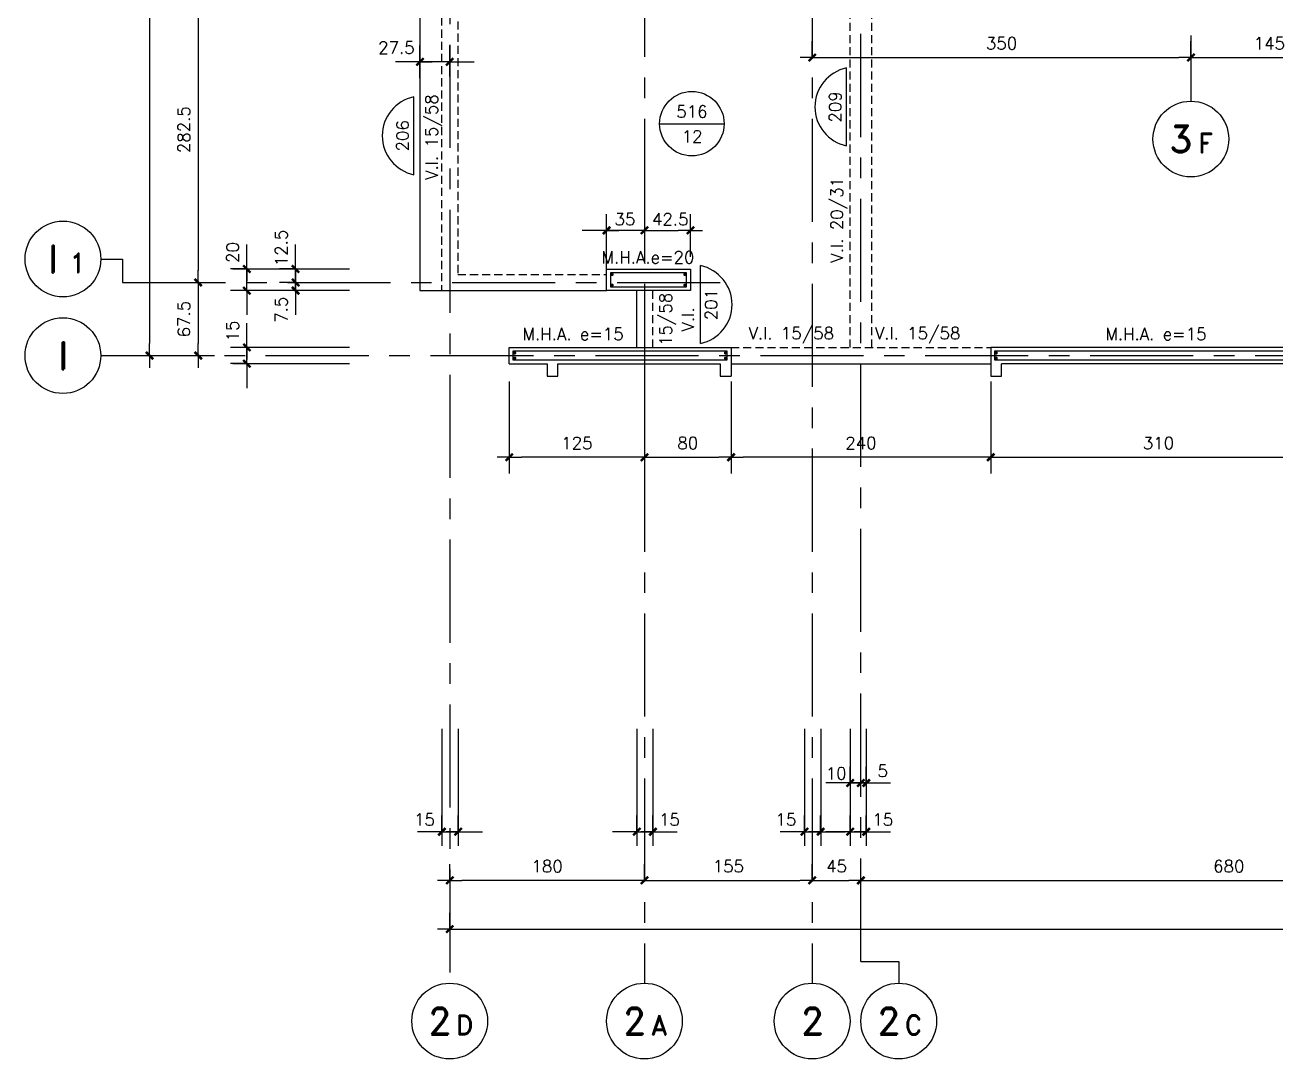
# Model space of a CAD drawing. Header units: millimetres. Extents: x -656330 to -652130, y 68248 to 71298.
# Drawn here: x -656330 to -655173, y 68378 to 69334 of the extents above; entities that cross this region are included whole.
import ezdxf
from ezdxf.enums import TextEntityAlignment as Align

# ---------------------------------------------------------------- set-up
doc = ezdxf.new("R2010")
doc.units = ezdxf.units.MM
doc.header["$LTSCALE"] = 30
doc.linetypes.add('CENTER', pattern=[50.8, 31.75, -6.35, 6.35, -6.35])
doc.linetypes.add('DASHED', pattern=[0.75, 0.5, -0.25])
for name, color, linetype in [('A-LINEA 015', 6, 'Continuous'), ('COTAS', 5, 'Continuous'), ('Cotas2', 1, 'Continuous'), ('EJES', 1, 'CENTER'), ('MALLA', 1, 'Continuous'), ('MUROS', 5, 'Continuous'), ('SEGMENTOS1', 2, 'DASHED'), ('TEXTOS1', 9, 'Continuous'), ('VIGAS', 3, 'Continuous')]:
    doc.layers.add(name, color=color, linetype=linetype)
doc.styles.add('ROMAND', font='romand')
doc.styles.add('ROMANS', font='romans')
doc.dimstyles.new('ING-50', dxfattribs={"dimscale": 5, "dimtxt": 2.25, "dimasz": 2.25, "dimexe": 3, "dimexo": 0, "dimgap": 1.5, "dimtad": 1, "dimdec": 1, "dimzin": 12, "dimdsep": 46, "dimtxsty": 'ROMANS', "dimblk1": 'TICK1', "dimblk2": 'TICK1', "dimsah": 1, "dimcen": 0.09, "dimclrd": 2, "dimclre": 1, "dimclrt": 3, "dimadec": 1, "dimazin": 3, "dimtfac": 1, "dimtdec": 1, "dimtix": 1, "dimtmove": 2, "dimatfit": 3, "dimfxl": 3, "dimtolj": 1, "dimtzin": 12, "dimarcsym": 0})

# ---------------------------------------------------------------- blocks, each defined once
blk = doc.blocks.new('losa-ne')
at = {"color": 5, "linetype": 'Continuous'}
blk.add_line((-29.8, 0), (29.7, 0), dxfattribs=at)
at = {"color": 3, "linetype": 'Continuous'}
blk.add_circle((0, 0), 29.8, dxfattribs=at)
at = {"color": 3, "linetype": 'Continuous', "style": 'ROMANS'}
for tag, p in [('N%%DL', (0, 5.6)), ('ESP', (0.2, -17.4))]:
    blk.add_attdef(tag, text='', height=11.2, dxfattribs=at).set_placement(p, align=Align.CENTER)
blk = doc.blocks.new('EJE-1')
at = {"color": 3, "linetype": 'Continuous'}
blk.add_circle((0, 0), 35, dxfattribs=at)
at = {"color": 5, "linetype": 'Continuous', "style": 'ROMAND'}
blk.add_attdef('0', text='', height=25, dxfattribs=at).set_placement((0.2, 0), align=Align.MIDDLE)
blk = doc.blocks.new('eje-3')
at = {"color": 3, "linetype": 'Continuous'}
blk.add_circle((0, 0), 35, dxfattribs=at)
at = {"color": 5, "linetype": 'Continuous', "style": 'ROMAND'}
for height, p in [(25, (-9.2, 0)), (18, (13.7, -3.6))]:
    blk.add_attdef('0', text='', height=height, dxfattribs=at).set_placement(p, align=Align.MIDDLE)
blk = doc.blocks.new('TICK1')
at = {"color": 2}
for points in [[(0, 0), (-1, 0)], [(0, 0), (1, 0)]]:
    blk.add_lwpolyline(points, dxfattribs=at)
at = {"color": 2, "const_width": 0.2}
blk.add_lwpolyline([(-0.3, -0.3), (0.3, 0.3)], dxfattribs=at)
blk = doc.blocks.new('*D34')
at = {"layer": 'COTAS', "color": 1, "lineweight": -2}
for p, q in [((-655602.1, 68543.3), (-655602.1, 68558.3)), ((-655557.1, 68543.3), (-655557.1, 68558.3))]:
    blk.add_line(p, q, dxfattribs=at)
at = {"layer": 'COTAS', "color": 2, "lineweight": -2}
blk.add_line((-655590.9, 68543.3), (-655568.4, 68543.3), dxfattribs=at)
at = {"layer": 'Defpoints', "color": 0}
for p in [(-655602.1, 68543.3), (-655557.1, 68543.3), (-655557.1, 68543.3)]:
    blk.add_point(p, dxfattribs=at)
at = {"layer": 'COTAS', "color": 2, "lineweight": -2, "xscale": 11.25, "yscale": 11.25, "zscale": 11.25, "rotation": 180}
blk.add_blockref('TICK1', (-655602.1, 68543.3), dxfattribs=at)
at = {"layer": 'COTAS', "color": 2, "lineweight": -2, "xscale": 11.25, "yscale": 11.25, "zscale": 11.25}
blk.add_blockref('TICK1', (-655557.1, 68543.3), dxfattribs=at)
at = {"layer": 'COTAS', "color": 3, "insert": (-655579.6, 68556.4), "char_height": 11.25, "attachment_point": 5, "style": 'ROMANS'}
blk.add_mtext('\\A1;45', dxfattribs=at)
blk = doc.blocks.new('*D37')
at = {"layer": 'COTAS', "color": 1, "lineweight": -2}
for p, q in [((-655937.1, 68498.3), (-655937.1, 68513.3)), ((-653424.6, 68498.3), (-653424.6, 68513.3))]:
    blk.add_line(p, q, dxfattribs=at)
at = {"layer": 'COTAS', "color": 2, "lineweight": -2}
blk.add_line((-655925.9, 68498.3), (-653435.9, 68498.3), dxfattribs=at)
at = {"layer": 'Defpoints', "color": 0}
for p in [(-655937.1, 68498.3), (-653424.6, 68498.3), (-653424.6, 68498.3)]:
    blk.add_point(p, dxfattribs=at)
at = {"layer": 'COTAS', "color": 2, "lineweight": -2, "xscale": 11.25, "yscale": 11.25, "zscale": 11.25, "rotation": 180}
blk.add_blockref('TICK1', (-655937.1, 68498.3), dxfattribs=at)
at = {"layer": 'COTAS', "color": 2, "lineweight": -2, "xscale": 11.25, "yscale": 11.25, "zscale": 11.25}
blk.add_blockref('TICK1', (-653424.6, 68498.3), dxfattribs=at)
at = {"layer": 'COTAS', "color": 3, "insert": (-654680.9, 68511.4), "char_height": 11.25, "attachment_point": 5, "style": 'ROMANS'}
blk.add_mtext('\\A1;2512.5', dxfattribs=at)
blk = doc.blocks.new('*D47')
at = {"layer": 'COTAS', "color": 2, "lineweight": -2}
for p, q in [((-656124.6, 69047), (-656124.6, 69058.3)), ((-656124.6, 69020.8), (-656124.6, 69035.8)), ((-656124.6, 69009.5), (-656124.6, 68998.3))]:
    blk.add_line(p, q, dxfattribs=at)
at = {"layer": 'COTAS', "color": 1, "lineweight": -2}
for p, q in [((-656124.6, 69035.8), (-656139.6, 69035.8)), ((-656124.6, 69020.8), (-656139.6, 69020.8))]:
    blk.add_line(p, q, dxfattribs=at)
at = {"layer": 'Defpoints', "color": 0}
for p in [(-656124.6, 69035.8), (-656124.6, 69035.8), (-656124.6, 69020.8)]:
    blk.add_point(p, dxfattribs=at)
at = {"layer": 'COTAS', "color": 2, "lineweight": -2, "xscale": 11.25, "yscale": 11.25, "zscale": 11.25}
for p, rotation in [((-656124.6, 69035.8), 270), ((-656124.6, 69020.8), 90)]:
    blk.add_blockref('TICK1', p, dxfattribs=dict(at, rotation=rotation))
at = {"layer": 'COTAS', "color": 3, "insert": (-656137.8, 69051), "char_height": 11.25, "attachment_point": 5, "rotation": 90, "style": 'ROMANS'}
blk.add_mtext('\\A1;15', dxfattribs=at)
blk = doc.blocks.new('*D48')
at = {"layer": 'COTAS', "color": 1, "lineweight": -2}
for p, q in [((-656184.3, 69095.8), (-656154.6, 69095.8)), ((-656185.4, 69028.3), (-656154.6, 69028.3))]:
    blk.add_line(p, q, dxfattribs=at)
at = {"layer": 'COTAS', "color": 2, "lineweight": -2}
blk.add_line((-656169.6, 69084.5), (-656169.6, 69039.5), dxfattribs=at)
at = {"layer": 'Defpoints', "color": 0}
for p in [(-656184.3, 69095.8), (-656185.4, 69028.3), (-656169.6, 69028.3)]:
    blk.add_point(p, dxfattribs=at)
at = {"layer": 'COTAS', "color": 2, "lineweight": -2, "xscale": 11.25, "yscale": 11.25, "zscale": 11.25}
for p, rotation in [((-656169.6, 69095.8), 90), ((-656169.6, 69028.3), 270)]:
    blk.add_blockref('TICK1', p, dxfattribs=dict(at, rotation=rotation))
at = {"layer": 'COTAS', "color": 3, "insert": (-656182.8, 69062), "char_height": 11.25, "attachment_point": 5, "rotation": 90, "style": 'ROMANS'}
blk.add_mtext('\\A1;67.5', dxfattribs=at)
blk = doc.blocks.new('*D49')
at = {"layer": 'COTAS', "color": 1, "lineweight": -2}
for p, q in [((-656215.6, 70860.8), (-656199.6, 70860.8)), ((-656223.3, 69028.3), (-656199.6, 69028.3))]:
    blk.add_line(p, q, dxfattribs=at)
at = {"layer": 'COTAS', "color": 2, "lineweight": -2}
blk.add_line((-656214.6, 70849.5), (-656214.6, 69039.5), dxfattribs=at)
at = {"layer": 'Defpoints', "color": 0}
for p in [(-656215.6, 70860.8), (-656223.3, 69028.3), (-656214.6, 69028.3)]:
    blk.add_point(p, dxfattribs=at)
at = {"layer": 'COTAS', "color": 2, "lineweight": -2, "xscale": 11.25, "yscale": 11.25, "zscale": 11.25}
for p, rotation in [((-656214.6, 70860.8), 90), ((-656214.6, 69028.3), 270)]:
    blk.add_blockref('TICK1', p, dxfattribs=dict(at, rotation=rotation))
at = {"layer": 'COTAS', "color": 3, "insert": (-656227.8, 69944.5), "char_height": 11.25, "attachment_point": 5, "rotation": 90, "style": 'ROMANS'}
blk.add_mtext('\\A1;1832.5', dxfattribs=at)
blk = doc.blocks.new('*D59')
at = {"layer": 'COTAS', "color": 1, "lineweight": -2}
for p, q in [((-655757.1, 68543.3), (-655757.1, 68558.3)), ((-655602.1, 68543.3), (-655602.1, 68558.3))]:
    blk.add_line(p, q, dxfattribs=at)
at = {"layer": 'COTAS', "color": 2, "lineweight": -2}
blk.add_line((-655745.9, 68543.3), (-655613.4, 68543.3), dxfattribs=at)
at = {"layer": 'Defpoints', "color": 0}
for p in [(-655757.1, 68543.3), (-655602.1, 68543.3), (-655602.1, 68543.3)]:
    blk.add_point(p, dxfattribs=at)
at = {"layer": 'COTAS', "color": 2, "lineweight": -2, "xscale": 11.25, "yscale": 11.25, "zscale": 11.25, "rotation": 180}
blk.add_blockref('TICK1', (-655757.1, 68543.3), dxfattribs=at)
at = {"layer": 'COTAS', "color": 2, "lineweight": -2, "xscale": 11.25, "yscale": 11.25, "zscale": 11.25}
blk.add_blockref('TICK1', (-655602.1, 68543.3), dxfattribs=at)
at = {"layer": 'COTAS', "color": 3, "insert": (-655679.6, 68556.4), "char_height": 11.25, "attachment_point": 5, "style": 'ROMANS'}
blk.add_mtext('\\A1;155', dxfattribs=at)
blk = doc.blocks.new('*D98')
at = {"layer": 'COTAS', "color": 1, "lineweight": -2, "ltscale": 0.5}
for p, q in [((-655437.1, 69004.2), (-655437.1, 68919.3)), ((-655127.1, 69004.2), (-655127.1, 68919.3))]:
    blk.add_line(p, q, dxfattribs=at)
at = {"layer": 'COTAS', "color": 2, "lineweight": -2, "ltscale": 0.5}
blk.add_line((-655425.9, 68934.3), (-655138.4, 68934.3), dxfattribs=at)
at = {"layer": 'Defpoints', "color": 0, "ltscale": 0.5}
for p in [(-655437.1, 69004.2), (-655127.1, 69004.2), (-655127.1, 68934.3)]:
    blk.add_point(p, dxfattribs=at)
at = {"layer": 'COTAS', "color": 2, "lineweight": -2, "ltscale": 0.5, "xscale": 11.25, "yscale": 11.25, "zscale": 11.25, "rotation": 180}
blk.add_blockref('TICK1', (-655437.1, 68934.3), dxfattribs=at)
at = {"layer": 'COTAS', "color": 2, "lineweight": -2, "ltscale": 0.5, "xscale": 11.25, "yscale": 11.25, "zscale": 11.25}
blk.add_blockref('TICK1', (-655127.1, 68934.3), dxfattribs=at)
at = {"layer": 'COTAS', "color": 3, "ltscale": 0.5, "insert": (-655282.1, 68947.4), "char_height": 11.25, "attachment_point": 5, "style": 'ROMANS'}
blk.add_mtext('\\A1;310', dxfattribs=at)
blk = doc.blocks.new('*D103')
at = {"layer": 'COTAS', "color": 1, "lineweight": -2, "ltscale": 0.5}
for p, q in [((-655677.1, 69004.2), (-655677.1, 68919.3)), ((-655437.1, 69004.2), (-655437.1, 68919.3))]:
    blk.add_line(p, q, dxfattribs=at)
at = {"layer": 'COTAS', "color": 2, "lineweight": -2, "ltscale": 0.5}
blk.add_line((-655448.4, 68934.3), (-655665.9, 68934.3), dxfattribs=at)
at = {"layer": 'Defpoints', "color": 0, "ltscale": 0.5}
for p in [(-655677.1, 69004.2), (-655437.1, 69004.2), (-655677.1, 68934.3)]:
    blk.add_point(p, dxfattribs=at)
at = {"layer": 'COTAS', "color": 2, "lineweight": -2, "ltscale": 0.5, "xscale": 11.25, "yscale": 11.25, "zscale": 11.25, "rotation": 180}
blk.add_blockref('TICK1', (-655677.1, 68934.3), dxfattribs=at)
at = {"layer": 'COTAS', "color": 2, "lineweight": -2, "ltscale": 0.5, "xscale": 11.25, "yscale": 11.25, "zscale": 11.25}
blk.add_blockref('TICK1', (-655437.1, 68934.3), dxfattribs=at)
at = {"layer": 'COTAS', "color": 3, "ltscale": 0.5, "insert": (-655557.1, 68947.4), "char_height": 11.25, "attachment_point": 5, "style": 'ROMANS'}
blk.add_mtext('\\A1;240', dxfattribs=at)
blk = doc.blocks.new('*D104')
at = {"layer": 'COTAS', "color": 1, "lineweight": -2, "ltscale": 0.5}
for p, q in [((-655757.1, 69004.2), (-655757.1, 68919.3)), ((-655677.1, 69004.2), (-655677.1, 68919.3))]:
    blk.add_line(p, q, dxfattribs=at)
at = {"layer": 'COTAS', "color": 2, "lineweight": -2, "ltscale": 0.5}
blk.add_line((-655745.9, 68934.3), (-655688.4, 68934.3), dxfattribs=at)
at = {"layer": 'Defpoints', "color": 0, "ltscale": 0.5}
for p in [(-655757.1, 69004.2), (-655677.1, 69004.2), (-655677.1, 68934.3)]:
    blk.add_point(p, dxfattribs=at)
at = {"layer": 'COTAS', "color": 2, "lineweight": -2, "ltscale": 0.5, "xscale": 11.25, "yscale": 11.25, "zscale": 11.25, "rotation": 180}
blk.add_blockref('TICK1', (-655757.1, 68934.3), dxfattribs=at)
at = {"layer": 'COTAS', "color": 2, "lineweight": -2, "ltscale": 0.5, "xscale": 11.25, "yscale": 11.25, "zscale": 11.25}
blk.add_blockref('TICK1', (-655677.1, 68934.3), dxfattribs=at)
at = {"layer": 'COTAS', "color": 3, "ltscale": 0.5, "insert": (-655717.1, 68947.4), "char_height": 11.25, "attachment_point": 5, "style": 'ROMANS'}
blk.add_mtext('\\A1;80', dxfattribs=at)
blk = doc.blocks.new('*D105')
at = {"layer": 'COTAS', "color": 1, "lineweight": -2, "ltscale": 0.5}
for p, q in [((-655882.1, 69004.2), (-655882.1, 68919.3)), ((-655757.1, 69004.2), (-655757.1, 68919.3))]:
    blk.add_line(p, q, dxfattribs=at)
at = {"layer": 'COTAS', "color": 2, "lineweight": -2, "ltscale": 0.5}
blk.add_line((-655768.4, 68934.3), (-655870.9, 68934.3), dxfattribs=at)
at = {"layer": 'Defpoints', "color": 0, "ltscale": 0.5}
for p in [(-655882.1, 69004.2), (-655757.1, 69004.2), (-655882.1, 68934.3)]:
    blk.add_point(p, dxfattribs=at)
at = {"layer": 'COTAS', "color": 2, "lineweight": -2, "ltscale": 0.5, "xscale": 11.25, "yscale": 11.25, "zscale": 11.25, "rotation": 180}
blk.add_blockref('TICK1', (-655882.1, 68934.3), dxfattribs=at)
at = {"layer": 'COTAS', "color": 2, "lineweight": -2, "ltscale": 0.5, "xscale": 11.25, "yscale": 11.25, "zscale": 11.25}
blk.add_blockref('TICK1', (-655757.1, 68934.3), dxfattribs=at)
at = {"layer": 'COTAS', "color": 3, "ltscale": 0.5, "insert": (-655819.6, 68947.4), "char_height": 11.25, "attachment_point": 5, "style": 'ROMANS'}
blk.add_mtext('\\A1;125', dxfattribs=at)
blk = doc.blocks.new('*D116')
at = {"layer": 'COTAS', "color": 1, "lineweight": -2}
for p, q in [((-655609.3, 68588.3), (-655609.3, 68603.3)), ((-655594.3, 68588.3), (-655594.3, 68603.3))]:
    blk.add_line(p, q, dxfattribs=at)
at = {"layer": 'COTAS', "color": 2, "lineweight": -2}
for p, q in [((-655620.5, 68588.3), (-655631.8, 68588.3)), ((-655609.3, 68588.3), (-655594.3, 68588.3)), ((-655583, 68588.3), (-655571.8, 68588.3))]:
    blk.add_line(p, q, dxfattribs=at)
at = {"layer": 'Defpoints', "color": 0}
for p in [(-655609.3, 68588.3), (-655594.3, 68588.3), (-655594.3, 68588.3)]:
    blk.add_point(p, dxfattribs=at)
at = {"layer": 'COTAS', "color": 2, "lineweight": -2, "xscale": 11.25, "yscale": 11.25, "zscale": 11.25}
blk.add_blockref('TICK1', (-655609.3, 68588.3), dxfattribs=at)
at = {"layer": 'COTAS', "color": 2, "lineweight": -2, "xscale": 11.25, "yscale": 11.25, "zscale": 11.25, "rotation": 180}
blk.add_blockref('TICK1', (-655594.3, 68588.3), dxfattribs=at)
at = {"layer": 'COTAS', "color": 3, "insert": (-655626.4, 68599.5), "char_height": 11.25, "attachment_point": 5, "style": 'ROMANS'}
blk.add_mtext('\\A1;15', dxfattribs=at)
blk = doc.blocks.new('*D126')
at = {"layer": 'COTAS', "color": 1, "lineweight": -2}
for p, q in [((-655764.3, 68588.3), (-655764.3, 68603.3)), ((-655749.3, 68588.3), (-655749.3, 68603.3))]:
    blk.add_line(p, q, dxfattribs=at)
at = {"layer": 'COTAS', "color": 2, "lineweight": -2}
for p, q in [((-655775.5, 68588.3), (-655786.8, 68588.3)), ((-655764.3, 68588.3), (-655749.3, 68588.3)), ((-655738, 68588.3), (-655726.8, 68588.3))]:
    blk.add_line(p, q, dxfattribs=at)
at = {"layer": 'Defpoints', "color": 0}
for p in [(-655764.3, 68588.3), (-655749.3, 68588.3), (-655749.3, 68588.3)]:
    blk.add_point(p, dxfattribs=at)
at = {"layer": 'COTAS', "color": 2, "lineweight": -2, "xscale": 11.25, "yscale": 11.25, "zscale": 11.25}
blk.add_blockref('TICK1', (-655764.3, 68588.3), dxfattribs=at)
at = {"layer": 'COTAS', "color": 2, "lineweight": -2, "xscale": 11.25, "yscale": 11.25, "zscale": 11.25, "rotation": 180}
blk.add_blockref('TICK1', (-655749.3, 68588.3), dxfattribs=at)
at = {"layer": 'COTAS', "color": 3, "insert": (-655734.1, 68599.5), "char_height": 11.25, "attachment_point": 5, "style": 'ROMANS'}
blk.add_mtext('\\A1;15', dxfattribs=at)
blk = doc.blocks.new('*D147')
at = {"layer": 'COTAS', "color": 1, "lineweight": -2, "ltscale": 0.5}
for p, q in [((-655964.6, 69284.7), (-655964.6, 69314.7)), ((-655937.1, 69286.3), (-655937.1, 69314.7))]:
    blk.add_line(p, q, dxfattribs=at)
at = {"layer": 'COTAS', "color": 2, "lineweight": -2, "ltscale": 0.5}
for p, q in [((-655975.9, 69299.7), (-655987.1, 69299.7)), ((-655937.1, 69299.7), (-655964.6, 69299.7)), ((-655925.9, 69299.7), (-655914.6, 69299.7))]:
    blk.add_line(p, q, dxfattribs=at)
at = {"layer": 'Defpoints', "color": 0, "ltscale": 0.5}
for p in [(-655964.6, 69299.7), (-655964.6, 69284.7), (-655937.1, 69286.3)]:
    blk.add_point(p, dxfattribs=at)
at = {"layer": 'COTAS', "color": 2, "lineweight": -2, "ltscale": 0.5, "xscale": 11.25, "yscale": 11.25, "zscale": 11.25}
blk.add_blockref('TICK1', (-655964.6, 69299.7), dxfattribs=at)
at = {"layer": 'COTAS', "color": 2, "lineweight": -2, "ltscale": 0.5, "xscale": 11.25, "yscale": 11.25, "zscale": 11.25, "rotation": 180}
blk.add_blockref('TICK1', (-655937.1, 69299.7), dxfattribs=at)
at = {"layer": 'COTAS', "color": 3, "ltscale": 0.5, "insert": (-655986.4, 69312.8), "char_height": 11.25, "attachment_point": 5, "style": 'ROMANS'}
blk.add_mtext('\\A1;27.5', dxfattribs=at)
blk = doc.blocks.new('*D165')
at = {"layer": 'COTAS', "color": 1, "lineweight": -2}
for p, q in [((-655937.1, 68543.3), (-655937.1, 68558.3)), ((-655757.1, 68543.3), (-655757.1, 68558.3))]:
    blk.add_line(p, q, dxfattribs=at)
at = {"layer": 'COTAS', "color": 2, "lineweight": -2}
blk.add_line((-655768.4, 68543.3), (-655925.9, 68543.3), dxfattribs=at)
at = {"layer": 'Defpoints', "color": 0}
for p in [(-655937.1, 68543.3), (-655937.1, 68543.3), (-655757.1, 68543.3)]:
    blk.add_point(p, dxfattribs=at)
at = {"layer": 'COTAS', "color": 2, "lineweight": -2, "xscale": 11.25, "yscale": 11.25, "zscale": 11.25, "rotation": 180}
blk.add_blockref('TICK1', (-655937.1, 68543.3), dxfattribs=at)
at = {"layer": 'COTAS', "color": 2, "lineweight": -2, "xscale": 11.25, "yscale": 11.25, "zscale": 11.25}
blk.add_blockref('TICK1', (-655757.1, 68543.3), dxfattribs=at)
at = {"layer": 'COTAS', "color": 3, "insert": (-655847.1, 68556.4), "char_height": 11.25, "attachment_point": 5, "style": 'ROMANS'}
blk.add_mtext('\\A1;180', dxfattribs=at)
blk = doc.blocks.new('*D166')
at = {"layer": 'COTAS', "color": 1, "lineweight": -2}
for p, q in [((-655944.3, 68588.3), (-655944.3, 68603.3)), ((-655929.3, 68588.3), (-655929.3, 68603.3))]:
    blk.add_line(p, q, dxfattribs=at)
at = {"layer": 'COTAS', "color": 2, "lineweight": -2}
for p, q in [((-655955.5, 68588.3), (-655966.8, 68588.3)), ((-655944.3, 68588.3), (-655929.3, 68588.3)), ((-655918, 68588.3), (-655906.8, 68588.3))]:
    blk.add_line(p, q, dxfattribs=at)
at = {"layer": 'Defpoints', "color": 0}
for p in [(-655944.3, 68588.3), (-655929.3, 68588.3), (-655929.3, 68588.3)]:
    blk.add_point(p, dxfattribs=at)
at = {"layer": 'COTAS', "color": 2, "lineweight": -2, "xscale": 11.25, "yscale": 11.25, "zscale": 11.25}
blk.add_blockref('TICK1', (-655944.3, 68588.3), dxfattribs=at)
at = {"layer": 'COTAS', "color": 2, "lineweight": -2, "xscale": 11.25, "yscale": 11.25, "zscale": 11.25, "rotation": 180}
blk.add_blockref('TICK1', (-655929.3, 68588.3), dxfattribs=at)
at = {"layer": 'COTAS', "color": 3, "insert": (-655960.5, 68599.5), "char_height": 11.25, "attachment_point": 5, "style": 'ROMANS'}
blk.add_mtext('\\A1;15', dxfattribs=at)
blk = doc.blocks.new('*D169')
at = {"layer": 'COTAS', "color": 1, "lineweight": -2}
for p, q in [((-656182.6, 69378.3), (-656154.6, 69378.3)), ((-656186.9, 69095.8), (-656154.6, 69095.8))]:
    blk.add_line(p, q, dxfattribs=at)
at = {"layer": 'COTAS', "color": 2, "lineweight": -2}
blk.add_line((-656169.6, 69367), (-656169.6, 69107), dxfattribs=at)
at = {"layer": 'Defpoints', "color": 0}
for p in [(-656182.6, 69378.3), (-656186.9, 69095.8), (-656169.6, 69095.8)]:
    blk.add_point(p, dxfattribs=at)
at = {"layer": 'COTAS', "color": 2, "lineweight": -2, "xscale": 11.25, "yscale": 11.25, "zscale": 11.25}
for p, rotation in [((-656169.6, 69378.3), 90), ((-656169.6, 69095.8), 270)]:
    blk.add_blockref('TICK1', p, dxfattribs=dict(at, rotation=rotation))
at = {"layer": 'COTAS', "color": 3, "insert": (-656182.8, 69237), "char_height": 11.25, "attachment_point": 5, "rotation": 90, "style": 'ROMANS'}
blk.add_mtext('\\A1;282.5', dxfattribs=at)
blk = doc.blocks.new('*D170')
at = {"layer": 'COTAS', "color": 2, "lineweight": -2}
for p, q in [((-656124.6, 69119.5), (-656124.6, 69130.8)), ((-656124.6, 69088.3), (-656124.6, 69108.3)), ((-656124.6, 69077), (-656124.6, 69065.8))]:
    blk.add_line(p, q, dxfattribs=at)
at = {"layer": 'COTAS', "color": 1, "lineweight": -2}
for p, q in [((-656124.6, 69108.3), (-656139.6, 69108.3)), ((-656124.6, 69088.3), (-656139.6, 69088.3))]:
    blk.add_line(p, q, dxfattribs=at)
at = {"layer": 'Defpoints', "color": 0}
for p in [(-656124.6, 69108.3), (-656124.6, 69108.3), (-656124.6, 69088.3)]:
    blk.add_point(p, dxfattribs=at)
at = {"layer": 'COTAS', "color": 2, "lineweight": -2, "xscale": 11.25, "yscale": 11.25, "zscale": 11.25}
for p, rotation in [((-656124.6, 69108.3), 270), ((-656124.6, 69088.3), 90)]:
    blk.add_blockref('TICK1', p, dxfattribs=dict(at, rotation=rotation))
at = {"layer": 'COTAS', "color": 3, "insert": (-656137.8, 69123.5), "char_height": 11.25, "attachment_point": 5, "rotation": 90, "style": 'ROMANS'}
blk.add_mtext('\\A1;20', dxfattribs=at)
blk = doc.blocks.new('*D171')
at = {"layer": 'COTAS', "color": 1, "lineweight": -2, "ltscale": 0.5}
for p, q in [((-655757.1, 69165.6), (-655757.1, 69129)), ((-655714.6, 69119.4), (-655714.6, 69159))]:
    blk.add_line(p, q, dxfattribs=at)
at = {"layer": 'COTAS', "color": 2, "lineweight": -2, "ltscale": 0.5}
blk.add_line((-655745.9, 69144), (-655725.9, 69144), dxfattribs=at)
at = {"layer": 'Defpoints', "color": 0, "ltscale": 0.5}
for p in [(-655757.1, 69165.6), (-655714.6, 69144), (-655714.6, 69119.4)]:
    blk.add_point(p, dxfattribs=at)
at = {"layer": 'COTAS', "color": 2, "lineweight": -2, "ltscale": 0.5, "xscale": 11.25, "yscale": 11.25, "zscale": 11.25, "rotation": 180}
blk.add_blockref('TICK1', (-655757.1, 69144), dxfattribs=at)
at = {"layer": 'COTAS', "color": 2, "lineweight": -2, "ltscale": 0.5, "xscale": 11.25, "yscale": 11.25, "zscale": 11.25}
blk.add_blockref('TICK1', (-655714.6, 69144), dxfattribs=at)
at = {"layer": 'COTAS', "color": 3, "ltscale": 0.5, "insert": (-655733.3, 69154.3), "char_height": 11.25, "attachment_point": 5, "style": 'ROMANS'}
blk.add_mtext('\\A1;42.5', dxfattribs=at)
blk = doc.blocks.new('*D172')
at = {"layer": 'COTAS', "color": 1, "lineweight": -2, "ltscale": 0.5}
for p, q in [((-655757.1, 69165.6), (-655757.1, 69129)), ((-655792.1, 69108.3), (-655792.1, 69159))]:
    blk.add_line(p, q, dxfattribs=at)
at = {"layer": 'COTAS', "color": 2, "lineweight": -2, "ltscale": 0.5}
for p, q in [((-655803.4, 69144), (-655814.6, 69144)), ((-655757.1, 69144), (-655792.1, 69144)), ((-655745.9, 69144), (-655734.6, 69144))]:
    blk.add_line(p, q, dxfattribs=at)
at = {"layer": 'Defpoints', "color": 0, "ltscale": 0.5}
for p in [(-655757.1, 69165.6), (-655792.1, 69144), (-655792.1, 69108.3)]:
    blk.add_point(p, dxfattribs=at)
at = {"layer": 'COTAS', "color": 2, "lineweight": -2, "ltscale": 0.5, "xscale": 11.25, "yscale": 11.25, "zscale": 11.25}
blk.add_blockref('TICK1', (-655792.1, 69144), dxfattribs=at)
at = {"layer": 'COTAS', "color": 2, "lineweight": -2, "ltscale": 0.5, "xscale": 11.25, "yscale": 11.25, "zscale": 11.25, "rotation": 180}
blk.add_blockref('TICK1', (-655757.1, 69144), dxfattribs=at)
at = {"layer": 'COTAS', "color": 3, "ltscale": 0.5, "insert": (-655775.2, 69154.3), "char_height": 11.25, "attachment_point": 5, "style": 'ROMANS'}
blk.add_mtext('\\A1;35', dxfattribs=at)
blk = doc.blocks.new('*D180')
at = {"layer": 'COTAS', "color": 1, "lineweight": -2}
for p, q in [((-655557.1, 68543.3), (-655557.1, 68558.3)), ((-654877.1, 68543.3), (-654877.1, 68528.3))]:
    blk.add_line(p, q, dxfattribs=at)
at = {"layer": 'COTAS', "color": 2, "lineweight": -2}
blk.add_line((-655545.9, 68543.3), (-654888.4, 68543.3), dxfattribs=at)
at = {"layer": 'Defpoints', "color": 0}
for p in [(-655557.1, 68543.3), (-654877.1, 68543.3), (-654877.1, 68543.3)]:
    blk.add_point(p, dxfattribs=at)
at = {"layer": 'COTAS', "color": 2, "lineweight": -2, "xscale": 11.25, "yscale": 11.25, "zscale": 11.25, "rotation": 180}
blk.add_blockref('TICK1', (-655557.1, 68543.3), dxfattribs=at)
at = {"layer": 'COTAS', "color": 2, "lineweight": -2, "xscale": 11.25, "yscale": 11.25, "zscale": 11.25}
blk.add_blockref('TICK1', (-654877.1, 68543.3), dxfattribs=at)
at = {"layer": 'COTAS', "color": 3, "insert": (-655217.1, 68556.4), "char_height": 11.25, "attachment_point": 5, "style": 'ROMANS'}
blk.add_mtext('\\A1;680', dxfattribs=at)
blk = doc.blocks.new('*D181')
at = {"layer": 'COTAS', "color": 1, "lineweight": -2}
for p, q in [((-655567.1, 68588.3), (-655567.1, 68603.3)), ((-655552.1, 68588.3), (-655552.1, 68603.3))]:
    blk.add_line(p, q, dxfattribs=at)
at = {"layer": 'COTAS', "color": 2, "lineweight": -2}
for p, q in [((-655578.4, 68588.3), (-655589.6, 68588.3)), ((-655567.1, 68588.3), (-655552.1, 68588.3)), ((-655540.9, 68588.3), (-655529.6, 68588.3))]:
    blk.add_line(p, q, dxfattribs=at)
at = {"layer": 'Defpoints', "color": 0}
for p in [(-655567.1, 68588.3), (-655552.1, 68588.3), (-655552.1, 68588.3)]:
    blk.add_point(p, dxfattribs=at)
at = {"layer": 'COTAS', "color": 2, "lineweight": -2, "xscale": 11.25, "yscale": 11.25, "zscale": 11.25}
blk.add_blockref('TICK1', (-655567.1, 68588.3), dxfattribs=at)
at = {"layer": 'COTAS', "color": 2, "lineweight": -2, "xscale": 11.25, "yscale": 11.25, "zscale": 11.25, "rotation": 180}
blk.add_blockref('TICK1', (-655552.1, 68588.3), dxfattribs=at)
at = {"layer": 'COTAS', "color": 3, "insert": (-655536.9, 68599.5), "char_height": 11.25, "attachment_point": 5, "style": 'ROMANS'}
blk.add_mtext('\\A1;15', dxfattribs=at)
blk = doc.blocks.new('*D182')
at = {"layer": 'COTAS', "color": 1, "lineweight": -2}
for p, q in [((-655557.1, 68633.3), (-655557.1, 68648.3)), ((-655552.1, 68633.3), (-655552.1, 68648.3))]:
    blk.add_line(p, q, dxfattribs=at)
at = {"layer": 'COTAS', "color": 2, "lineweight": -2}
for p, q in [((-655568.4, 68633.3), (-655579.6, 68633.3)), ((-655557.1, 68633.3), (-655552.1, 68633.3)), ((-655540.9, 68633.3), (-655529.6, 68633.3))]:
    blk.add_line(p, q, dxfattribs=at)
at = {"layer": 'Defpoints', "color": 0}
for p in [(-655557.1, 68633.3), (-655552.1, 68633.3), (-655552.1, 68633.3)]:
    blk.add_point(p, dxfattribs=at)
at = {"layer": 'COTAS', "color": 2, "lineweight": -2, "xscale": 11.25, "yscale": 11.25, "zscale": 11.25}
blk.add_blockref('TICK1', (-655557.1, 68633.3), dxfattribs=at)
at = {"layer": 'COTAS', "color": 2, "lineweight": -2, "xscale": 11.25, "yscale": 11.25, "zscale": 11.25, "rotation": 180}
blk.add_blockref('TICK1', (-655552.1, 68633.3), dxfattribs=at)
at = {"layer": 'COTAS', "color": 3, "insert": (-655536.9, 68644.5), "char_height": 11.25, "attachment_point": 5, "style": 'ROMANS'}
blk.add_mtext('\\A1;5', dxfattribs=at)
blk = doc.blocks.new('*D183')
at = {"layer": 'COTAS', "color": 1, "lineweight": -2}
for p, q in [((-655567.1, 68633.3), (-655567.1, 68648.3)), ((-655557.1, 68633.3), (-655557.1, 68648.3))]:
    blk.add_line(p, q, dxfattribs=at)
at = {"layer": 'COTAS', "color": 2, "lineweight": -2}
for p, q in [((-655578.4, 68633.3), (-655589.6, 68633.3)), ((-655567.1, 68633.3), (-655557.1, 68633.3)), ((-655545.9, 68633.3), (-655534.6, 68633.3))]:
    blk.add_line(p, q, dxfattribs=at)
at = {"layer": 'Defpoints', "color": 0}
for p in [(-655567.1, 68633.3), (-655557.1, 68633.3), (-655557.1, 68633.3)]:
    blk.add_point(p, dxfattribs=at)
at = {"layer": 'COTAS', "color": 2, "lineweight": -2, "xscale": 11.25, "yscale": 11.25, "zscale": 11.25}
blk.add_blockref('TICK1', (-655567.1, 68633.3), dxfattribs=at)
at = {"layer": 'COTAS', "color": 2, "lineweight": -2, "xscale": 11.25, "yscale": 11.25, "zscale": 11.25, "rotation": 180}
blk.add_blockref('TICK1', (-655557.1, 68633.3), dxfattribs=at)
at = {"layer": 'COTAS', "color": 3, "insert": (-655580, 68642.1), "char_height": 11.25, "attachment_point": 5, "style": 'ROMANS'}
blk.add_mtext('\\A1;10', dxfattribs=at)
blk = doc.blocks.new('*D237')
at = {"layer": 'COTAS', "color": 2, "lineweight": -2}
for p, q in [((-656079.6, 69107), (-656079.6, 69118.3)), ((-656079.6, 69088.3), (-656079.6, 69095.8)), ((-656079.6, 69077), (-656079.6, 69065.8))]:
    blk.add_line(p, q, dxfattribs=at)
at = {"layer": 'COTAS', "color": 1, "lineweight": -2}
for p, q in [((-656079.6, 69095.8), (-656094.6, 69095.8)), ((-656079.6, 69088.3), (-656094.6, 69088.3))]:
    blk.add_line(p, q, dxfattribs=at)
at = {"layer": 'Defpoints', "color": 0}
for p in [(-656079.6, 69095.8), (-656079.6, 69095.8), (-656079.6, 69088.3)]:
    blk.add_point(p, dxfattribs=at)
at = {"layer": 'COTAS', "color": 2, "lineweight": -2, "xscale": 11.25, "yscale": 11.25, "zscale": 11.25}
for p, rotation in [((-656079.6, 69095.8), 270), ((-656079.6, 69088.3), 90)]:
    blk.add_blockref('TICK1', p, dxfattribs=dict(at, rotation=rotation))
at = {"layer": 'COTAS', "color": 3, "insert": (-656092.8, 69070.6), "char_height": 11.25, "attachment_point": 5, "rotation": 90, "style": 'ROMANS'}
blk.add_mtext('\\A1;7.5', dxfattribs=at)
blk = doc.blocks.new('*D238')
at = {"layer": 'COTAS', "color": 2, "lineweight": -2}
for p, q in [((-656079.6, 69119.5), (-656079.6, 69130.8)), ((-656079.6, 69108.3), (-656079.6, 69095.8)), ((-656079.6, 69084.5), (-656079.6, 69073.3))]:
    blk.add_line(p, q, dxfattribs=at)
at = {"layer": 'COTAS', "color": 1, "lineweight": -2}
for p, q in [((-656079.6, 69108.3), (-656094.6, 69108.3)), ((-656079.6, 69095.8), (-656094.6, 69095.8))]:
    blk.add_line(p, q, dxfattribs=at)
at = {"layer": 'Defpoints', "color": 0}
for p in [(-656079.6, 69108.3), (-656079.6, 69095.8), (-656079.6, 69095.8)]:
    blk.add_point(p, dxfattribs=at)
at = {"layer": 'COTAS', "color": 2, "lineweight": -2, "xscale": 11.25, "yscale": 11.25, "zscale": 11.25}
for p, rotation in [((-656079.6, 69108.3), 270), ((-656079.6, 69095.8), 90)]:
    blk.add_blockref('TICK1', p, dxfattribs=dict(at, rotation=rotation))
at = {"layer": 'COTAS', "color": 3, "insert": (-656092.8, 69127.7), "char_height": 11.25, "attachment_point": 5, "rotation": 90, "style": 'ROMANS'}
blk.add_mtext('\\A1;12.5', dxfattribs=at)
blk = doc.blocks.new('*D243')
at = {"layer": 'COTAS', "color": 1, "lineweight": -2}
for p, q in [((-655252.1, 69303.7), (-655252.1, 69318.7)), ((-655107.1, 69303.7), (-655107.1, 69288.7))]:
    blk.add_line(p, q, dxfattribs=at)
at = {"layer": 'COTAS', "color": 2, "lineweight": -2}
blk.add_line((-655240.9, 69303.7), (-655118.4, 69303.7), dxfattribs=at)
at = {"layer": 'Defpoints', "color": 0}
for p in [(-655252.1, 69303.7), (-655107.1, 69303.7), (-655107.1, 69303.7)]:
    blk.add_point(p, dxfattribs=at)
at = {"layer": 'COTAS', "color": 2, "lineweight": -2, "xscale": 11.25, "yscale": 11.25, "zscale": 11.25, "rotation": 180}
blk.add_blockref('TICK1', (-655252.1, 69303.7), dxfattribs=at)
at = {"layer": 'COTAS', "color": 2, "lineweight": -2, "xscale": 11.25, "yscale": 11.25, "zscale": 11.25}
blk.add_blockref('TICK1', (-655107.1, 69303.7), dxfattribs=at)
at = {"layer": 'COTAS', "color": 3, "insert": (-655179.6, 69316.8), "char_height": 11.25, "attachment_point": 5, "style": 'ROMANS'}
blk.add_mtext('\\A1;145', dxfattribs=at)
blk = doc.blocks.new('*D252')
at = {"layer": 'COTAS', "color": 1, "lineweight": -2}
for p, q in [((-655602.1, 69303.7), (-655602.1, 69318.7)), ((-655252.1, 69303.7), (-655252.1, 69288.7))]:
    blk.add_line(p, q, dxfattribs=at)
at = {"layer": 'COTAS', "color": 2, "lineweight": -2}
blk.add_line((-655590.9, 69303.7), (-655263.4, 69303.7), dxfattribs=at)
at = {"layer": 'Defpoints', "color": 0}
for p in [(-655602.1, 69303.7), (-655252.1, 69303.7), (-655252.1, 69303.7)]:
    blk.add_point(p, dxfattribs=at)
at = {"layer": 'COTAS', "color": 2, "lineweight": -2, "xscale": 11.25, "yscale": 11.25, "zscale": 11.25, "rotation": 180}
blk.add_blockref('TICK1', (-655602.1, 69303.7), dxfattribs=at)
at = {"layer": 'COTAS', "color": 2, "lineweight": -2, "xscale": 11.25, "yscale": 11.25, "zscale": 11.25}
blk.add_blockref('TICK1', (-655252.1, 69303.7), dxfattribs=at)
at = {"layer": 'COTAS', "color": 3, "insert": (-655427.1, 69316.8), "char_height": 11.25, "attachment_point": 5, "style": 'ROMANS'}
blk.add_mtext('\\A1;350', dxfattribs=at)

msp = doc.modelspace()

# ---------------------------------------------------------------- linework, layer by layer
at = {"layer": 'Cotas2'}
for p, q in [((-656029.648, 69108.253), (-656137.644, 69108.253)), ((-656029.648, 69088.253), (-656137.644, 69088.253)), ((-656029.648, 69035.753), (-656137.644, 69035.753)), ((-656029.648, 69020.753), (-656137.644, 69020.753)), ((-655944.273, 68683.253), (-655944.273, 68575.257)), ((-655929.273, 68683.253), (-655929.273, 68575.257)), ((-655764.273, 68683.253), (-655764.273, 68575.257)), ((-655749.273, 68683.253), (-655749.273, 68575.257)), ((-655609.273, 68683.253), (-655609.273, 68575.257)), ((-655594.273, 68683.253), (-655594.273, 68575.257)), ((-655567.147, 68683.253), (-655567.147, 68575.257)), ((-655552.147, 68683.253), (-655552.147, 68575.257))]:
    msp.add_line(p, q, dxfattribs=at)
at = {"layer": 'EJES', "ltscale": 0.1}
for p, q in [((-655757.148, 71228.253), (-655757.148, 68448.253)), ((-655602.148, 71228.253), (-655602.148, 68448.253)), ((-655557.148, 68468.253), (-655557.148, 71208.253)), ((-655252.148, 69476.607), (-655252.148, 69263.345)), ((-655937.148, 69467.774), (-655937.148, 68448.253)), ((-656259.648, 69028.253), (-652981.525, 69028.253)), ((-655557.148, 68468.253), (-655522.148, 68468.253)), ((-655522.148, 68468.253), (-655522.148, 68448.253))]:
    msp.add_line(p, q, dxfattribs=at)
msp.add_lwpolyline([(-656259.594, 69117.514), (-656239.594, 69117.514), (-656239.594, 69095.753), (-655678.28, 69095.753)], dxfattribs=at)
at = {"layer": 'MALLA', "ltscale": 0.5}
for p, q in [((-655788.648, 69104.753), (-655788.648, 69091.753)), ((-655718.148, 69104.753), (-655788.648, 69104.753)), ((-655718.148, 69091.753), (-655718.148, 69104.753)), ((-655788.648, 69091.753), (-655718.148, 69091.753)), ((-655878.648, 69032.253), (-655878.648, 69024.253)), ((-655680.648, 69032.253), (-655878.648, 69032.253)), ((-655878.648, 69024.253), (-655680.648, 69024.253)), ((-655680.648, 69024.253), (-655680.648, 69032.253)), ((-655433.648, 69032.253), (-655433.648, 69024.253)), ((-655130.648, 69032.253), (-655433.648, 69032.253)), ((-655433.648, 69024.253), (-655130.648, 69024.253))]:
    msp.add_line(p, q, dxfattribs=at)
at = {"layer": 'MALLA', "ltscale": 0.5, "const_width": 1.5}
for points in [[(-655787.807, 69103.162, 1), (-655786.307, 69103.162, 1)], [(-655720.489, 69103.162, 1), (-655718.989, 69103.162, 1)], [(-655787.807, 69093.344, 1), (-655786.307, 69093.344, 1)], [(-655720.489, 69093.344, 1), (-655718.989, 69093.344, 1)], [(-655877.807, 69030.662, 1), (-655876.307, 69030.662, 1)], [(-655877.807, 69025.844, 1), (-655876.307, 69025.844, 1)], [(-655682.989, 69030.662, 1), (-655681.489, 69030.662, 1)], [(-655682.989, 69025.844, 1), (-655681.489, 69025.844, 1)], [(-655432.807, 69030.662, 1), (-655431.307, 69030.662, 1)], [(-655432.807, 69025.844, 1), (-655431.307, 69025.844, 1)]]:
    msp.add_lwpolyline(points, format="xyb", close=True, dxfattribs=at)
at = {"layer": 'MUROS'}
for p, q in [((-655882.148, 69035.753), (-655677.148, 69035.753)), ((-655882.148, 69020.753), (-655882.148, 69035.753)), ((-655677.148, 69035.753), (-655677.148, 69009.253)), ((-655127.148, 69035.753), (-655437.148, 69035.753)), ((-655437.148, 69035.753), (-655437.148, 69009.253)), ((-655882.148, 69020.753), (-655847.148, 69020.753)), ((-655837.148, 69020.753), (-655687.148, 69020.753)), ((-655137.148, 69020.753), (-655427.148, 69020.753))]:
    msp.add_line(p, q, dxfattribs=at)
at = {"layer": 'MUROS', "ltscale": 0.5}
for p, q in [((-655847.148, 69020.753), (-655847.148, 69009.253)), ((-655837.148, 69009.253), (-655837.148, 69020.753)), ((-655687.148, 69020.753), (-655687.148, 69009.253)), ((-655427.148, 69009.253), (-655427.148, 69020.753)), ((-655847.148, 69009.253), (-655837.148, 69009.253)), ((-655687.148, 69009.253), (-655677.148, 69009.253)), ((-655437.148, 69009.253), (-655427.148, 69009.253))]:
    msp.add_line(p, q, dxfattribs=at)
msp.add_lwpolyline([(-655792.148, 69108.253), (-655714.648, 69108.253), (-655714.648, 69088.253), (-655792.148, 69088.253)], close=True, dxfattribs=at)
at = {"layer": 'SEGMENTOS1', "ltscale": 0.5}
for p, q in [((-655944.648, 69385.753), (-655944.648, 69088.253)), ((-655929.648, 69370.753), (-655929.648, 69103.253)), ((-655567.148, 69035.753), (-655567.148, 69370.753)), ((-655547.148, 69035.753), (-655547.148, 69370.753)), ((-655929.648, 69103.253), (-655792.148, 69103.253)), ((-655749.648, 69088.253), (-655749.648, 69035.753)), ((-655677.148, 69035.753), (-655437.148, 69035.753))]:
    msp.add_line(p, q, dxfattribs=at)
at = {"layer": 'TEXTOS1', "color": 3}
for p, q in [((-655570.428, 69222.088), (-655570.428, 69294.088)), ((-655970.3, 69195.371), (-655970.3, 69267.371)), ((-655705.377, 69039.401), (-655705.377, 69111.401))]:
    msp.add_line(p, q, dxfattribs=at)
for centre, start, end in [((-655562.769, 69258.088), 102.010217, 257.989783), ((-655962.642, 69231.371), 102.010217, 257.989783), ((-655713.036, 69075.401), 282.010217, 77.989783)]:
    msp.add_arc(centre, 36.806, start, end, dxfattribs=at)
at = {"layer": 'VIGAS', "ltscale": 0.5}
for p, q in [((-655964.648, 69088.253), (-655792.148, 69088.253)), ((-655764.648, 69088.253), (-655764.648, 69035.753)), ((-655677.148, 69020.753), (-655437.148, 69020.753))]:
    msp.add_line(p, q, dxfattribs=at)
msp.add_lwpolyline([(-655822.146, 69385.753), (-655964.648, 69385.753), (-655964.648, 69088.253)], dxfattribs=at)

# ---------------------------------------------------------------- block references
at = {"layer": 'A-LINEA 015', "ltscale": 0.5}
ref = msp.add_blockref('eje-3', (-655252.148, 69228.345), dxfattribs=at)
ref.add_attrib('0', '3', dxfattribs={"layer": '0', "color": 5, "linetype": 'Continuous', "height": 25, "style": 'ROMAND'}).set_placement((-655261.338, 69228.345), align=Align.MIDDLE)
ref.add_attrib('0', 'F', dxfattribs={"layer": '0', "color": 5, "linetype": 'Continuous', "height": 18, "style": 'ROMAND'}).set_placement((-655238.461, 69224.763), align=Align.MIDDLE)
ref = msp.add_blockref('eje-3', (-656294.594, 69117.514), dxfattribs=at)
ref.add_attrib('0', 'I', dxfattribs={"layer": '0', "color": 5, "linetype": 'Continuous', "height": 25, "style": 'ROMAND'}).set_placement((-656303.785, 69117.514), align=Align.MIDDLE)
ref.add_attrib('0', '1', dxfattribs={"layer": '0', "color": 5, "linetype": 'Continuous', "height": 18, "style": 'ROMAND'}).set_placement((-656280.908, 69113.932), align=Align.MIDDLE)
for p, values in [((-656294.648, 69028.253), {'0': 'I'}), ((-655602.148, 68413.253), {'0': '2'})]:
    msp.add_blockref('EJE-1', p, dxfattribs=at).add_auto_attribs(values)
ref = msp.add_blockref('eje-3', (-655937.148, 68413.253), dxfattribs=at)
ref.add_attrib('0', '2', dxfattribs={"layer": '0', "color": 5, "linetype": 'Continuous', "height": 25, "style": 'ROMAND'}).set_placement((-655946.338, 68413.253), align=Align.MIDDLE)
ref.add_attrib('0', 'D', dxfattribs={"layer": '0', "color": 5, "linetype": 'Continuous', "height": 18, "style": 'ROMAND'}).set_placement((-655923.461, 68409.67), align=Align.MIDDLE)
ref = msp.add_blockref('eje-3', (-655757.148, 68413.253), dxfattribs=at)
ref.add_attrib('0', '2', dxfattribs={"layer": '0', "color": 5, "linetype": 'Continuous', "height": 25, "style": 'ROMAND'}).set_placement((-655766.338, 68413.253), align=Align.MIDDLE)
ref.add_attrib('0', 'A', dxfattribs={"layer": '0', "color": 5, "linetype": 'Continuous', "height": 18, "style": 'ROMAND'}).set_placement((-655743.461, 68409.67), align=Align.MIDDLE)
ref = msp.add_blockref('eje-3', (-655522.148, 68413.253), dxfattribs=at)
ref.add_attrib('0', '2', dxfattribs={"layer": '0', "color": 5, "linetype": 'Continuous', "height": 25, "style": 'ROMAND'}).set_placement((-655531.338, 68413.253), align=Align.MIDDLE)
ref.add_attrib('0', 'C', dxfattribs={"layer": '0', "color": 5, "linetype": 'Continuous', "height": 18, "style": 'ROMAND'}).set_placement((-655508.461, 68409.67), align=Align.MIDDLE)
at = {"layer": 'TEXTOS1', "ltscale": 0.5}
msp.add_blockref('losa-ne', (-655713.314, 69242.542), dxfattribs=at).add_auto_attribs({'N%%DL': '516', 'ESP': '12'})

# ---------------------------------------------------------------- texts
at = {"layer": 'TEXTOS1', "style": 'ROMANS'}
for s, p in [('V.I. 15/58', (-655948.253, 69230.202)), ('209', (-655575.224, 69258.06)), ('206', (-655975.096, 69231.344)), ('V.I. 20/31', (-655573.7, 69153.774)), ('15/58', (-655731.892, 69061.718)), ('201', (-655689.935, 69075.374)), ('V.I.', (-655711.375, 69061.718))]:
    msp.add_text(s, height=11.25, rotation=90, dxfattribs=at).set_placement(p, align=Align.CENTER)
for s, p in [('M.H.A.e=20', (-655753.919, 69113.43)), ('M.H.A. e=15', (-655823.097, 69042.573)), ('V.I. 15/58', (-655621.432, 69043.315)), ('V.I. 15/58', (-655504.687, 69043.315)), ('M.H.A. e=15', (-655284.409, 69042.573))]:
    msp.add_text(s, height=11.25, dxfattribs=at).set_placement(p, align=Align.CENTER)

# ---------------------------------------------------------------- dimensions: what is measured, and where the dimension line sits
at = {"layer": 'COTAS'}
for base, p1, p2, angle, picture, middle in [((-656214.648, 69028.253), (-656215.61, 70860.753), (-656223.347, 69028.253), 270, '*D49', (-656227.773, 69944.503)), ((-656169.648, 69095.753), (-656182.551, 69378.253), (-656186.904, 69095.753), 270, '*D169', (-656182.773, 69237.003)), ((-656169.648, 69028.253), (-656184.327, 69095.753), (-656185.367, 69028.253), 270, '*D48', (-656182.773, 69062.003)), ((-655937.148, 68543.253), (-655757.148, 68543.253), (-655937.148, 68543.253), 180, '*D165', (-655847.148, 68556.378))]:
    dim = msp.add_linear_dim(base=base, p1=p1, p2=p2, angle=angle, dimstyle='ING-50', dxfattribs=at)
    dim.commit()
    dim.dimension.update_dxf_attribs({"geometry": picture, "text_midpoint": middle})
for base, p1, p2, picture, middle in [((-655252.148, 69303.711), (-655602.148, 69303.711), (-655252.148, 69303.711), '*D252', (-655427.148, 69316.836)), ((-655107.148, 69303.711), (-655252.148, 69303.711), (-655107.148, 69303.711), '*D243', (-655179.648, 69316.836)), ((-655602.148, 68543.253), (-655757.148, 68543.253), (-655602.148, 68543.253), '*D59', (-655679.648, 68556.378)), ((-655557.148, 68543.253), (-655602.148, 68543.253), (-655557.148, 68543.253), '*D34', (-655579.648, 68556.378)), ((-654877.148, 68543.253), (-655557.148, 68543.253), (-654877.148, 68543.253), '*D180', (-655217.148, 68556.378)), ((-653424.648, 68498.253), (-655937.148, 68498.253), (-653424.648, 68498.253), '*D37', (-654680.898, 68511.378))]:
    dim = msp.add_linear_dim(base=base, p1=p1, p2=p2, dimstyle='ING-50', dxfattribs=at)
    dim.commit()
    dim.dimension.update_dxf_attribs({"geometry": picture, "text_midpoint": middle})
at = {"layer": 'COTAS', "ltscale": 0.5}
dim = msp.add_linear_dim(base=(-655964.648, 69299.678), p1=(-655937.148, 69286.258), p2=(-655964.648, 69284.719), dimstyle='ING-50', override={"dimzin": 0}, dxfattribs=at)
dim.commit()
dim.dimension.update_dxf_attribs({"geometry": '*D147', "text_midpoint": (-655986.356, 69312.803), "dimtype": 160})
dim = msp.add_linear_dim(base=(-655792.148, 69143.998), p1=(-655757.148, 69165.553), p2=(-655792.148, 69108.253), dimstyle='ING-50', dxfattribs=at)
dim.commit()
dim.dimension.update_dxf_attribs({"geometry": '*D172', "text_midpoint": (-655775.167, 69154.257), "dimtype": 160})
dim = msp.add_linear_dim(base=(-655714.648, 69143.998), p1=(-655757.148, 69165.553), p2=(-655714.648, 69119.373), angle=180, dimstyle='ING-50', dxfattribs=at)
dim.commit()
dim.dimension.update_dxf_attribs({"geometry": '*D171', "text_midpoint": (-655733.292, 69154.257), "dimtype": 160})
at = {"layer": 'COTAS'}
for base, p1, p2, angle, picture, middle in [((-656079.648, 69095.753), (-656079.648, 69108.253), (-656079.648, 69095.753), 270, '*D238', (-656092.773, 69127.706)), ((-656124.648, 69108.253), (-656124.648, 69088.253), (-656124.648, 69108.253), 90, '*D170', (-656137.773, 69123.458)), ((-656079.648, 69095.753), (-656079.648, 69088.253), (-656079.648, 69095.753), 90, '*D237', (-656092.773, 69070.55)), ((-656124.648, 69035.753), (-656124.648, 69020.753), (-656124.648, 69035.753), 90, '*D47', (-656137.773, 69050.958))]:
    dim = msp.add_linear_dim(base=base, p1=p1, p2=p2, angle=angle, dimstyle='ING-50', dxfattribs=at)
    dim.commit()
    dim.dimension.update_dxf_attribs({"geometry": picture, "text_midpoint": middle, "dimtype": 160})
at = {"layer": 'COTAS', "ltscale": 0.5}
for base, p1, p2, picture, middle in [((-655882.148, 68934.265), (-655757.148, 69004.199), (-655882.148, 69004.199), '*D105', (-655819.648, 68947.39)), ((-655677.148, 68934.265), (-655437.148, 69004.199), (-655677.148, 69004.199), '*D103', (-655557.148, 68947.39))]:
    dim = msp.add_linear_dim(base=base, p1=p1, p2=p2, angle=180, dimstyle='ING-50', dxfattribs=at)
    dim.commit()
    dim.dimension.update_dxf_attribs({"geometry": picture, "text_midpoint": middle})
for base, p1, p2, picture, middle in [((-655677.148, 68934.265), (-655757.148, 69004.199), (-655677.148, 69004.199), '*D104', (-655717.148, 68947.39)), ((-655127.148, 68934.265), (-655437.148, 69004.199), (-655127.148, 69004.199), '*D98', (-655282.148, 68947.39))]:
    dim = msp.add_linear_dim(base=base, p1=p1, p2=p2, dimstyle='ING-50', dxfattribs=at)
    dim.commit()
    dim.dimension.update_dxf_attribs({"geometry": picture, "text_midpoint": middle})
at = {"layer": 'COTAS'}
for base, p1, p2, picture, middle in [((-655557.148, 68633.253), (-655567.147, 68633.253), (-655557.148, 68633.253), '*D183', (-655580.039, 68642.127)), ((-655552.147, 68633.253), (-655557.148, 68633.253), (-655552.147, 68633.253), '*D182', (-655536.942, 68644.506)), ((-655929.273, 68588.253), (-655944.273, 68588.253), (-655929.273, 68588.253), '*D166', (-655960.531, 68599.506)), ((-655749.273, 68588.253), (-655764.273, 68588.253), (-655749.273, 68588.253), '*D126', (-655734.068, 68599.506)), ((-655594.273, 68588.253), (-655609.273, 68588.253), (-655594.273, 68588.253), '*D116', (-655626.395, 68599.506)), ((-655552.147, 68588.253), (-655567.147, 68588.253), (-655552.147, 68588.253), '*D181', (-655536.942, 68599.506))]:
    dim = msp.add_linear_dim(base=base, p1=p1, p2=p2, dimstyle='ING-50', dxfattribs=at)
    dim.commit()
    dim.dimension.update_dxf_attribs({"geometry": picture, "text_midpoint": middle, "dimtype": 160})

doc.saveas('drawing.dxf')
